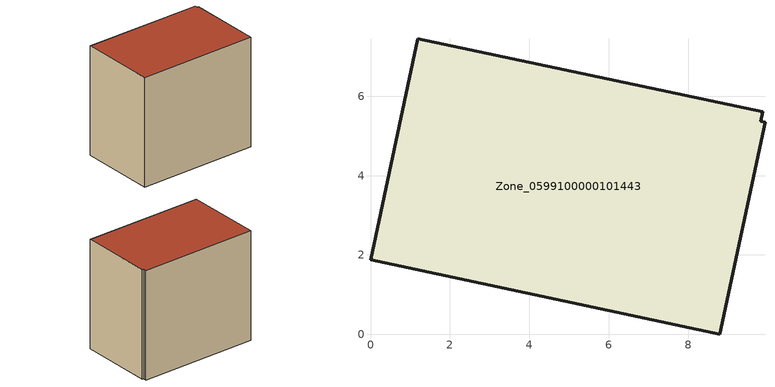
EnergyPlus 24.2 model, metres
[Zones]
Zone_0599100000101443
 floor ground (C_G): 0,1.88 1.19,7.45 9.89,5.6 9.84,5.37 9.94,5.34 8.8,0 z0
 wall outside (C_F): 1.19,7.45 0,1.88 8.8,0 9.94,5.34 9.84,5.37 9.89,5.6 1.19,7.45 z0:8.15
 roof outside (C_R): 8.8,0 9.94,5.34 9.84,5.37 9.89,5.6 1.19,7.45 0,1.88 z8.15
[BUILDING]
Pand.0599100000101443: North Axis=0; Terrain=City; Loads Convergence Tolerance Value=0.04; Temperature Convergence Tolerance Value=0.4; Solar Distribution=FullExterior; Maximum Number of Warmup Days=25; Minimum Number of Warmup Days=1
[Site:Location]
Rotterdam.The.Hague.AP_ZH_NLD Design_Conditions: Latitude=51.96; Longitude=4.45; Time Zone=1; Elevation=-4.5
[SITE:GROUNDTEMPERATURE:BUILDINGSURFACE]
18, 18, 18, 18, 18, 18, 18, 18, 18, 18, 18, 18
[MATERIAL] Thermal Absorptance=0.9; Solar Absorptance=0.7; Visible Absorptance=0.7
Name | Roughness | Thickness | Conductivity | Density | Specific Heat
G.TC.1975-1991 | MediumSmooth | 0.15 | 0.288461 | 540 | 1210
F.TC.1975-1991 | Rough | 0.3 | 0.230769 | 1920 | 840
R.TC.1975-1991 | MediumRough | 0.2 | 0.153846 | 1500 | 1000
[CONSTRUCTION]
C_G: G.TC.1975-1991
C_F: F.TC.1975-1991
C_R: R.TC.1975-1991
[ZONE]
Zone_0599100000101443: Type=1; Multiplier=1; Ceiling Height=Autocalculate; Volume=Autocalculate; Floor Area=autocalculate; Part of Total Floor Area=Yes
[ZONEINFILTRATION:DESIGNFLOWRATE]
Infil_Zone_0599100000101443: Zone or ZoneList or Space or SpaceList=Zone_0599100000101443; Schedule=AlwaysOn; Design Flow Rate Calculation Method=Flow/Area; Flow Rate per Floor Area=0.003; Constant Term Coefficient=1; Temperature Term Coefficient=0; Velocity Term Coefficient=0; Velocity Squared Term Coefficient=0
[HVACTEMPLATE:ZONE:IDEALLOADSAIRSYSTEM]
Zone_0599100000101443: Maximum Heating Supply Air Temperature=50; Minimum Cooling Supply Air Temperature=13; Maximum Heating Supply Air Humidity Ratio=0.0156; Minimum Cooling Supply Air Humidity Ratio=0.0077; Heating Limit=NoLimit; Cooling Limit=NoLimit; Dehumidification Control Type=ConstantSensibleHeatRatio; Cooling Sensible Heat Ratio=0.7; Dehumidification Setpoint=60; Humidification Control Type=None; Humidification Setpoint=30; Outdoor Air Method=None; Outdoor Air Flow Rate per Person=0.00944; Outdoor Air Flow Rate per Zone Floor Area=0; Outdoor Air Flow Rate per Zone=0; Demand Controlled Ventilation Type=None; Outdoor Air Economizer Type=NoEconomizer; Heat Recovery Type=None; Sensible Heat Recovery Effectiveness=0.7; Latent Heat Recovery Effectiveness=0.65
[ZONECONTROL:THERMOSTAT]
ThermostatControl_Zone_0599100000101443: Zone or ZoneList=Zone_0599100000101443; Control Type Schedule=DualSetpointControlType; Control 1=Thermostat_Zone_0599100000101443; Temperature Difference Between Cutout And Setpoint=0
[THERMOSTATSETPOINT:DUALSETPOINT]
Thermostat_Zone_0599100000101443: Heating Setpoint Temperature Schedule=HeatingSetpoint_Zone_0599100000101443; Cooling Setpoint Temperature Schedule=CoolingSetpoint_Zone_0599100000101443
[SCHEDULE:COMPACT]
HeatingSetpoint_Zone_0599100000101443: Through: 12/31, For: AllDays, Until: 24:00, 21
CoolingSetpoint_Zone_0599100000101443: Through: 12/31, For: AllDays, Until: 24:00, 24
DualSetpointControlType: Through: 12/31, For: AllDays, Until: 24:00, 4
AlwaysOn: Through: 12/31, For: AllDays, Until: 24:00, 1
